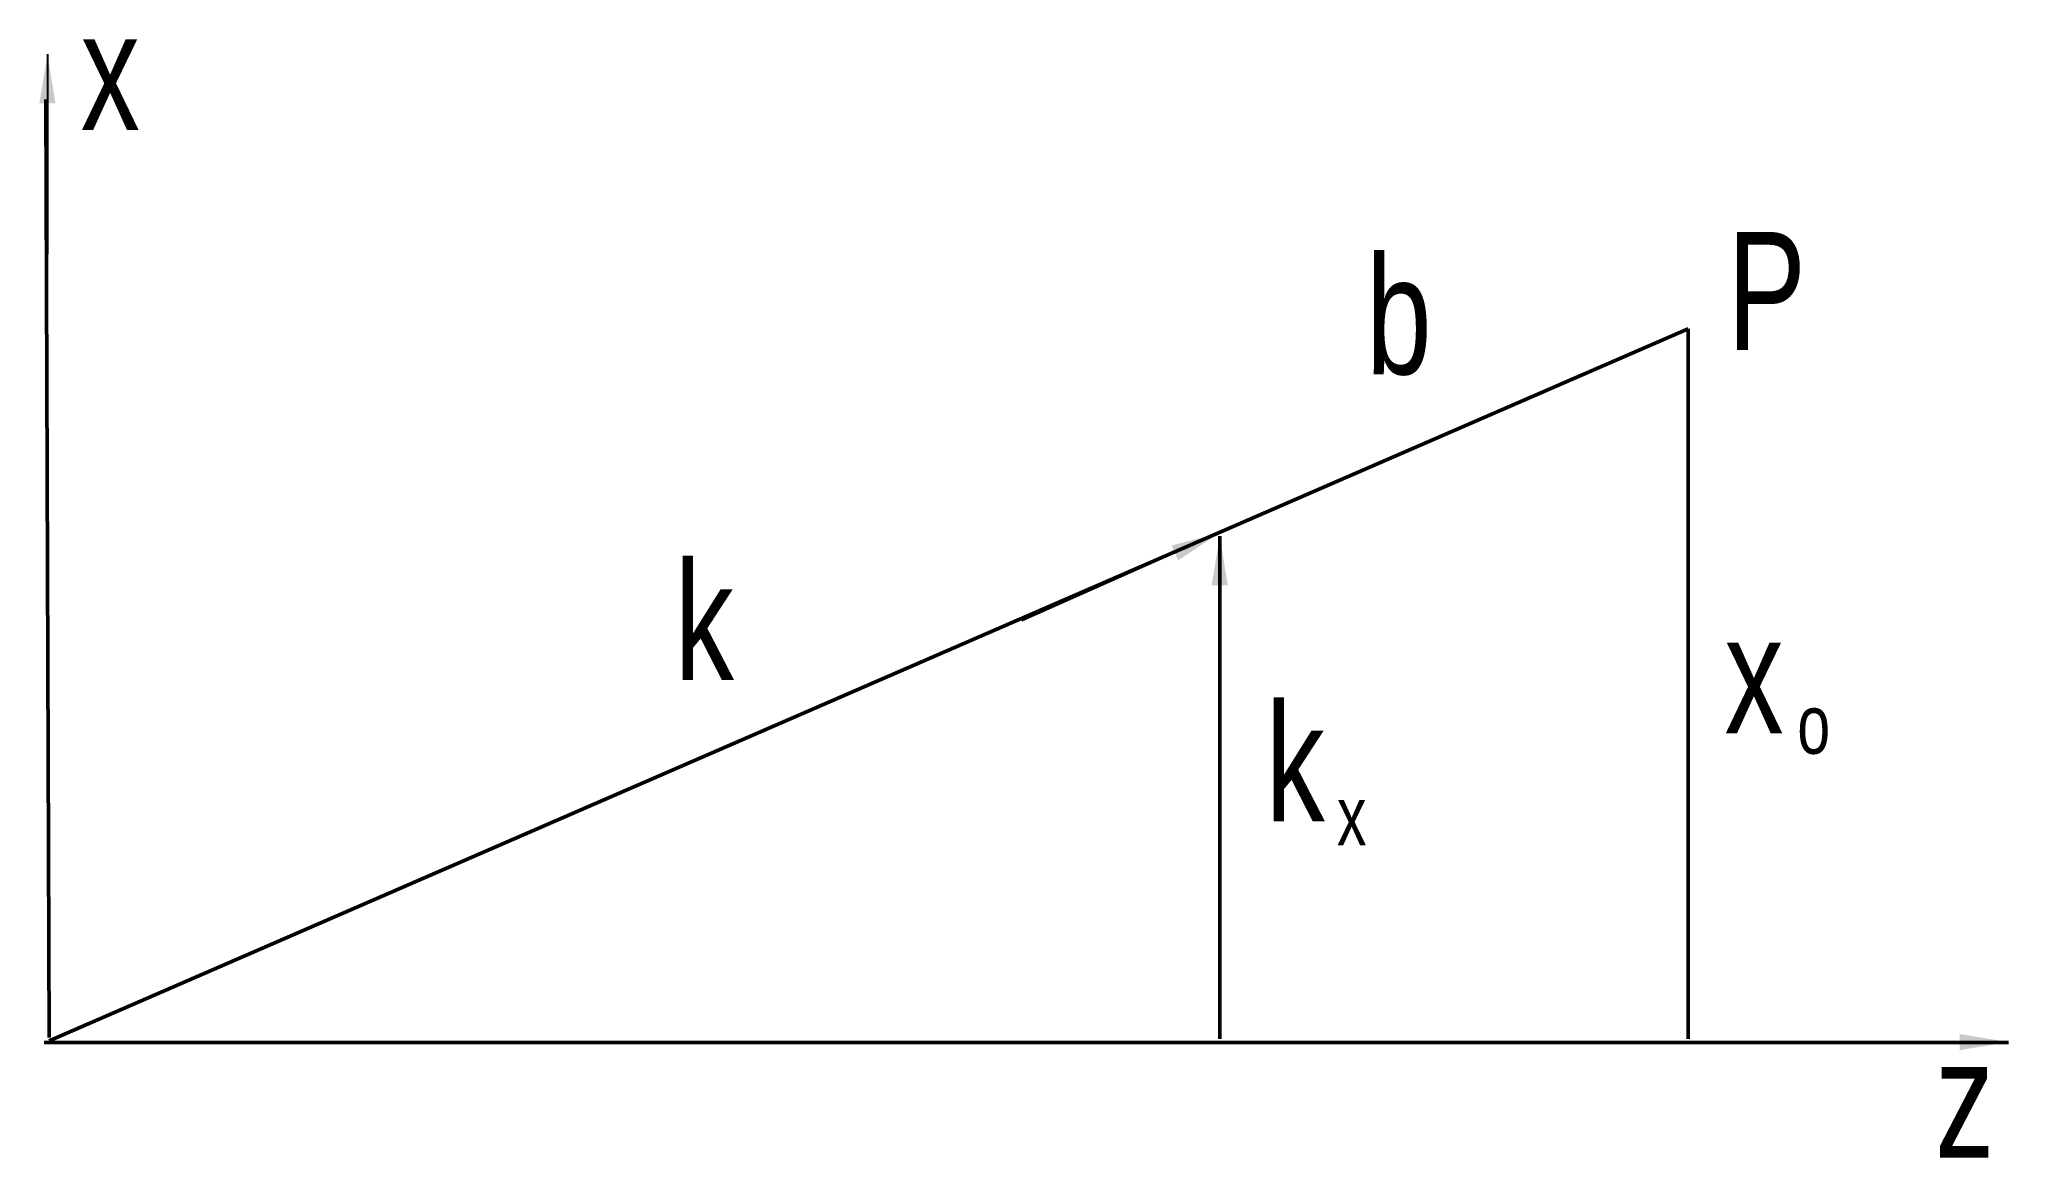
# Model space of a CAD drawing. Header units: millimetres. Extents: x 0 to 100, y -6 to 51.
import ezdxf

# ---------------------------------------------------------------- set-up
doc = ezdxf.new("R2010")
doc.units = ezdxf.units.MM
doc.layers.get('0').update_dxf_attribs({"linetype": 'CONTINUOUS', "lineweight": 0})
doc.styles.get("Standard").update_dxf_attribs({"font": 'txt', "width": 0.75})
doc.dimstyles.get("Standard").update_dxf_attribs({"dimtxt": 2.5, "dimasz": 2.5, "dimexe": 1.25, "dimexo": 0.625, "dimtad": 1, "dimtxsty": 'Standard', "dimcen": 2.5, "dimadec": 0, "dimazin": 0, "dimtfac": 1, "dimtmove": 0, "dimatfit": 3, "dimfxl": 1, "dimarcsym": 0})

msp = doc.modelspace()

# ---------------------------------------------------------------- linework, layer by layer
at = {"lineweight": 50}
for p, q in [((0.25, -0.25), (0.08192, 47.5136)), ((0.24576, -0.4096), (83.68, 35.84)), ((83.68, 35.84), (83.68, -0.32)), ((59.84, 25.28), (59.84, -0.32)), ((0, -0.5), (100, -0.5))]:
    msp.add_line(p, q, dxfattribs=at)

# ---------------------------------------------------------------- texts
at = {"lineweight": 50, "width": 100, "attachment_point": 5}
for s, insert, char_height in [('x', (3.36, 48.96), 6), ('P', (87.68, 37.76), 6), ('b', (68.96, 36.48), 6), ('k', (33.6, 20.96), 6), ('x', (87.04, 18.24), 6), ('k', (63.68, 13.76), 6), ('o', (90.08, 15.68), 3), ('x', (66.56, 11.04), 3), ('z', (97.76, -3.36), 6)]:
    msp.add_mtext(s, dxfattribs=dict(at, insert=insert, char_height=char_height))

# ---------------------------------------------------------------- leaders
at = {"lineweight": 50}
for points in [[(0.16384, 49.80736), (0.16384, 39.64928)], [(59.84, 25.44), (49.76, 20.96)], [(59.84, 25.28), (59.84, 16)], [(100, -0.48), (88.96, -0.48)]]:
    msp.add_leader(points, dimstyle='Standard', dxfattribs=at)

doc.saveas('drawing.dxf')
